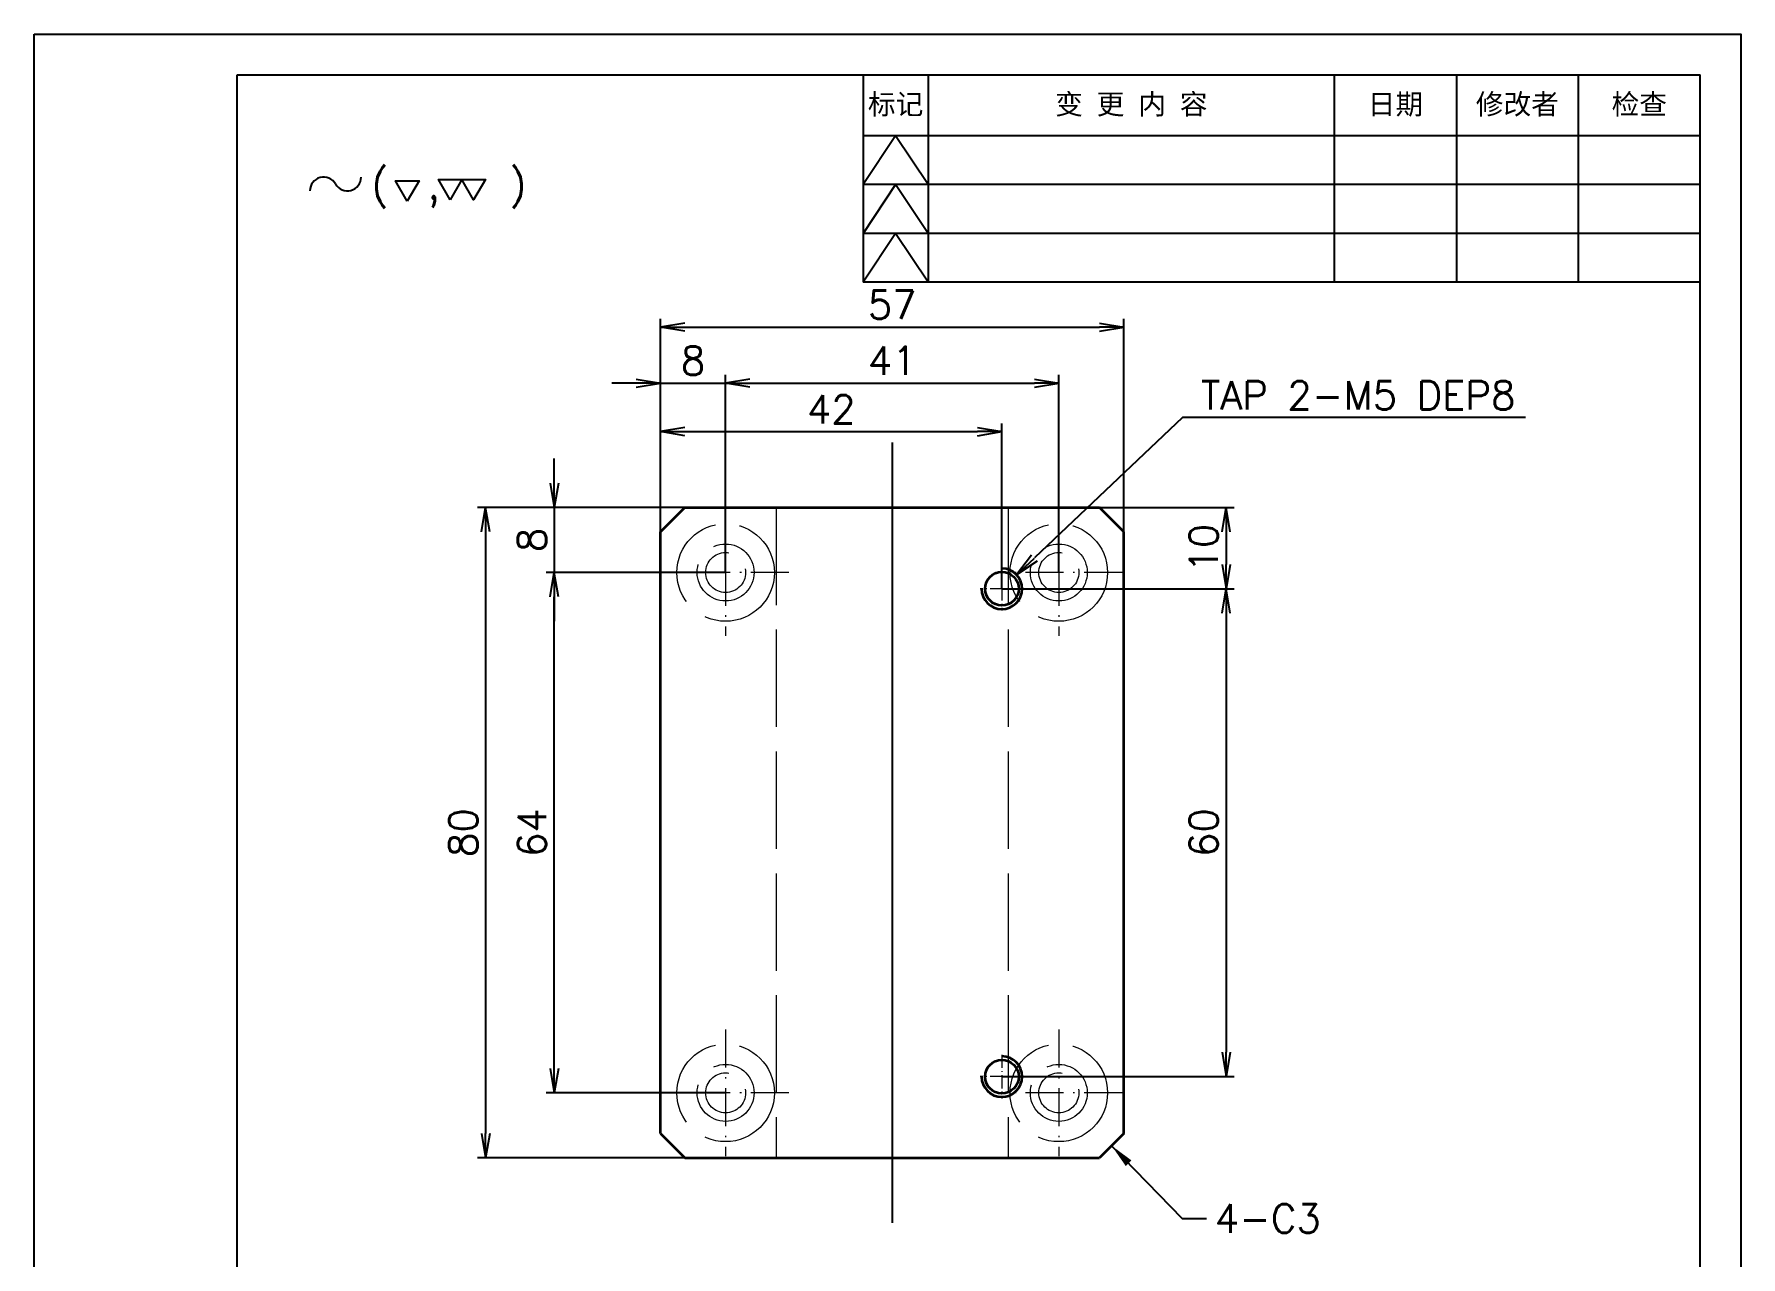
# Model space of a CAD drawing. Header units: millimetres. Extents: x -73083 to 81340, y -6859 to 6812.
# Drawn here: x 54356.4 to 54566.4, y -6703.6 to -6553.2 of the extents above; entities that cross this region are included whole.
import ezdxf

# ---------------------------------------------------------------- set-up
doc = ezdxf.new("R2010")
doc.units = ezdxf.units.MM
for name, pattern in [('AM_ISO02W050', [7.5, 6, -1.5]), ('AM_ISO08W050', [18, 12, -1.5, 3, -1.5]), ('DASHDOT', [18.5, 12, -3, 0.5, -3]), ('DASHED', [15, 12, -3])]:
    doc.linetypes.add(name, pattern=pattern)
for name, color, linetype in [('A4', 7, 'Continuous'), ('title_frame', 7, 'Continuous'), ('word_dim', 253, 'Continuous')]:
    doc.layers.add(name, color=color, linetype=linetype)
for name, color, linetype, lineweight in [('AM_7', 2, 'AM_ISO08W050', 25), ('AM_HID', 1, 'AM_ISO02W050', 25), ('SOLID LINE', 7, 'Continuous', 30)]:
    doc.layers.add(name, color=color, linetype=linetype, lineweight=lineweight)
doc.styles.get("Standard").update_dxf_attribs({"font": 'romans.shx', "bigfont": 'bigfont.shx'})
doc.dimstyles.new('RS-1-1', dxfattribs={"dimtxt": 3.5, "dimasz": 3, "dimexe": 1, "dimexo": 0, "dimgap": 1, "dimtad": 3, "dimdec": 4, "dimdsep": 46, "dimtxsty": 'Standard', "dimblk1": 'OPEN', "dimblk2": 'OPEN', "dimsah": 1, "dimcen": 0, "dimclrd": 256, "dimclre": 256, "dimclrt": 3, "dimadec": 0, "dimazin": 0, "dimtfac": 1, "dimtdec": 4, "dimtmove": 0, "dimatfit": 3, "dimfxl": 0, "dimtolj": 1, "dimtzin": 0, "dimarcsym": 0})
doc.dimstyles.new('RS-1-1$0', dxfattribs={"dimtxt": 3.5, "dimasz": 3, "dimexe": 1, "dimexo": 0, "dimgap": 1, "dimtad": 3, "dimdsep": 46, "dimtxsty": 'Standard', "dimblk1": 'OPEN', "dimblk2": 'OPEN', "dimsah": 1, "dimcen": 0, "dimclrd": 256, "dimclre": 256, "dimclrt": 3, "dimadec": 0, "dimazin": 0, "dimtfac": 1, "dimtmove": 0, "dimatfit": 3, "dimfxl": 0, "dimtolj": 1, "dimtzin": 0, "dimarcsym": 0})
doc.dimstyles.new('RS-1-1$3', dxfattribs={"dimtxt": 3.5, "dimasz": 3, "dimexe": 1, "dimexo": 0, "dimgap": 1, "dimtad": 3, "dimtih": 1, "dimtoh": 1, "dimdsep": 46, "dimtxsty": 'Standard', "dimblk1": 'OPEN', "dimblk2": 'OPEN', "dimsah": 1, "dimcen": 0, "dimclrd": 256, "dimclre": 256, "dimclrt": 3, "dimadec": 0, "dimazin": 0, "dimtfac": 1, "dimtmove": 0, "dimatfit": 3, "dimfxl": 0, "dimtolj": 1, "dimtzin": 0, "dimarcsym": 0})

# ---------------------------------------------------------------- blocks, each defined once
blk = doc.blocks.new('_Open')
at = {"color": 0, "lineweight": -2}
for p, q in [((-1, 0.167), (0, 0)), ((-1, -0.167), (0, 0)), ((0, 0), (-1, 0))]:
    blk.add_line(p, q, dxfattribs=at)
blk = doc.blocks.new('*D625')
at = {"layer": 'DEFPOINTS', "color": 0}
for p in [(54473.04, -6732.22), (54450.86, -6750.9)]:
    blk.add_point(p, dxfattribs=at)
at = {"layer": 'word_dim', "lineweight": -2}
for p, q in [((54499.42, -6710.01), (54475.33, -6730.29)), ((54538.95, -6710.01), (54499.42, -6710.01))]:
    blk.add_line(p, q, dxfattribs=at)
at = {"layer": 'word_dim', "lineweight": -2, "xscale": 3, "yscale": 3, "zscale": 3, "rotation": 220.101118647278}
blk.add_blockref('_Open', (54473.04, -6732.22), dxfattribs=at)
at = {"layer": 'word_dim', "color": 3, "insert": (54521.52, -6707.26), "char_height": 3.5, "attachment_point": 5}
blk.add_mtext('\\A1;DR. ∅29 THRU', dxfattribs=at)
blk = doc.blocks.new('*D626')
at = {"layer": 'DEFPOINTS', "color": 0, "linetype": 'Continuous', "ltscale": 5}
for p in [(54490.45, -6589.26), (54433.45, -6614.44), (54490.45, -6614.44)]:
    blk.add_point(p, dxfattribs=at)
at = {"layer": 'word_dim', "linetype": 'Continuous', "lineweight": -2, "ltscale": 5}
for p, q in [((54433.45, -6614.44), (54433.45, -6588.26)), ((54436.45, -6589.26), (54487.45, -6589.26)), ((54490.45, -6614.44), (54490.45, -6588.26))]:
    blk.add_line(p, q, dxfattribs=at)
at = {"layer": 'word_dim', "linetype": 'Continuous', "lineweight": -2, "ltscale": 5, "xscale": 3, "yscale": 3, "zscale": 3, "rotation": 180}
blk.add_blockref('_Open', (54433.45, -6589.26), dxfattribs=at)
at = {"layer": 'word_dim', "linetype": 'Continuous', "lineweight": -2, "ltscale": 5, "xscale": 3, "yscale": 3, "zscale": 3}
blk.add_blockref('_Open', (54490.45, -6589.26), dxfattribs=at)
at = {"layer": 'word_dim', "color": 3, "linetype": 'Continuous', "ltscale": 5, "insert": (54461.95, -6586.51), "char_height": 3.5, "attachment_point": 5}
blk.add_mtext('\\A1;57', dxfattribs=at)
blk = doc.blocks.new('*D627')
at = {"layer": 'DEFPOINTS', "color": 0, "linetype": 'Continuous', "ltscale": 5}
for p in [(54436.45, -6611.44), (54411.92, -6691.44), (54436.45, -6691.44)]:
    blk.add_point(p, dxfattribs=at)
at = {"layer": 'word_dim', "linetype": 'Continuous', "lineweight": -2, "ltscale": 5}
for p, q in [((54436.45, -6611.44), (54410.92, -6611.44)), ((54411.92, -6614.44), (54411.92, -6688.44)), ((54436.45, -6691.44), (54410.92, -6691.44))]:
    blk.add_line(p, q, dxfattribs=at)
at = {"layer": 'word_dim', "linetype": 'Continuous', "lineweight": -2, "ltscale": 5, "xscale": 3, "yscale": 3, "zscale": 3}
for p, rotation in [((54411.92, -6611.44), 90), ((54411.92, -6691.44), 270)]:
    blk.add_blockref('_Open', p, dxfattribs=dict(at, rotation=rotation))
at = {"layer": 'word_dim', "color": 3, "linetype": 'Continuous', "ltscale": 5, "insert": (54409.17, -6651.44), "char_height": 3.5, "attachment_point": 5, "rotation": 90}
blk.add_mtext('\\A1;80', dxfattribs=at)
blk = doc.blocks.new('*D628')
at = {"layer": 'DEFPOINTS', "color": 0, "linetype": 'Continuous', "ltscale": 5}
for p in [(54475.45, -6602.12), (54433.45, -6614.44), (54475.45, -6621.44)]:
    blk.add_point(p, dxfattribs=at)
at = {"layer": 'word_dim', "linetype": 'Continuous', "lineweight": -2, "ltscale": 5}
for p, q in [((54433.45, -6614.44), (54433.45, -6601.12)), ((54436.45, -6602.12), (54472.45, -6602.12)), ((54475.45, -6621.44), (54475.45, -6601.12))]:
    blk.add_line(p, q, dxfattribs=at)
at = {"layer": 'word_dim', "linetype": 'Continuous', "lineweight": -2, "ltscale": 5, "xscale": 3, "yscale": 3, "zscale": 3, "rotation": 180}
blk.add_blockref('_Open', (54433.45, -6602.12), dxfattribs=at)
at = {"layer": 'word_dim', "linetype": 'Continuous', "lineweight": -2, "ltscale": 5, "xscale": 3, "yscale": 3, "zscale": 3}
blk.add_blockref('_Open', (54475.45, -6602.12), dxfattribs=at)
at = {"layer": 'word_dim', "color": 3, "linetype": 'Continuous', "ltscale": 5, "insert": (54454.45, -6599.37), "char_height": 3.5, "attachment_point": 5}
blk.add_mtext('\\A1;42', dxfattribs=at)
blk = doc.blocks.new('*D629')
at = {"layer": 'DEFPOINTS', "color": 0, "linetype": 'Continuous', "ltscale": 5}
for p in [(54487.45, -6611.44), (54475.45, -6621.44), (54503.03, -6621.44)]:
    blk.add_point(p, dxfattribs=at)
at = {"layer": 'word_dim', "linetype": 'Continuous', "lineweight": -2, "ltscale": 5}
for p, q in [((54487.45, -6611.44), (54504.03, -6611.44)), ((54503.03, -6614.44), (54503.03, -6618.44)), ((54475.45, -6621.44), (54504.03, -6621.44))]:
    blk.add_line(p, q, dxfattribs=at)
at = {"layer": 'word_dim', "linetype": 'Continuous', "lineweight": -2, "ltscale": 5, "xscale": 3, "yscale": 3, "zscale": 3}
for p, rotation in [((54503.03, -6611.44), 90), ((54503.03, -6621.44), 270)]:
    blk.add_blockref('_Open', p, dxfattribs=dict(at, rotation=rotation))
at = {"layer": 'word_dim', "color": 3, "linetype": 'Continuous', "ltscale": 5, "insert": (54500.28, -6616.44), "char_height": 3.5, "attachment_point": 5, "rotation": 90}
blk.add_mtext('\\A1;10', dxfattribs=at)
blk = doc.blocks.new('*D630')
at = {"layer": 'DEFPOINTS', "color": 0, "linetype": 'Continuous', "ltscale": 5}
for p in [(54475.45, -6621.44), (54475.45, -6681.44), (54503.03, -6681.44)]:
    blk.add_point(p, dxfattribs=at)
at = {"layer": 'word_dim', "linetype": 'Continuous', "lineweight": -2, "ltscale": 5}
for p, q in [((54475.45, -6621.44), (54504.03, -6621.44)), ((54503.03, -6624.44), (54503.03, -6678.44)), ((54475.45, -6681.44), (54504.03, -6681.44))]:
    blk.add_line(p, q, dxfattribs=at)
at = {"layer": 'word_dim', "linetype": 'Continuous', "lineweight": -2, "ltscale": 5, "xscale": 3, "yscale": 3, "zscale": 3}
for p, rotation in [((54503.03, -6621.44), 90), ((54503.03, -6681.44), 270)]:
    blk.add_blockref('_Open', p, dxfattribs=dict(at, rotation=rotation))
at = {"layer": 'word_dim', "color": 3, "linetype": 'Continuous', "ltscale": 5, "insert": (54500.28, -6651.44), "char_height": 3.5, "attachment_point": 5, "rotation": 90}
blk.add_mtext('\\A1;60', dxfattribs=at)
blk = doc.blocks.new('*D631')
at = {"layer": 'DEFPOINTS', "color": 0, "linetype": 'Continuous', "ltscale": 5}
for p in [(54441.45, -6596.15), (54433.45, -6614.44), (54441.45, -6619.44)]:
    blk.add_point(p, dxfattribs=at)
at = {"layer": 'word_dim', "linetype": 'Continuous', "lineweight": -2, "ltscale": 5}
for p, q in [((54433.45, -6614.44), (54433.45, -6595.15)), ((54441.45, -6619.44), (54441.45, -6595.15)), ((54430.45, -6596.15), (54427.45, -6596.15)), ((54433.45, -6596.15), (54441.45, -6596.15)), ((54444.45, -6596.15), (54447.45, -6596.15))]:
    blk.add_line(p, q, dxfattribs=at)
at = {"layer": 'word_dim', "linetype": 'Continuous', "lineweight": -2, "ltscale": 5, "xscale": 3, "yscale": 3, "zscale": 3}
blk.add_blockref('_Open', (54433.45, -6596.15), dxfattribs=at)
at = {"layer": 'word_dim', "linetype": 'Continuous', "lineweight": -2, "ltscale": 5, "xscale": 3, "yscale": 3, "zscale": 3, "rotation": 180}
blk.add_blockref('_Open', (54441.45, -6596.15), dxfattribs=at)
at = {"layer": 'word_dim', "color": 3, "linetype": 'Continuous', "ltscale": 5, "insert": (54437.45, -6593.4), "char_height": 3.5, "attachment_point": 5}
blk.add_mtext('\\A1;8', dxfattribs=at)
blk = doc.blocks.new('*D632')
at = {"layer": 'DEFPOINTS', "color": 0, "linetype": 'Continuous', "ltscale": 5}
for p in [(54482.45, -6596.15), (54441.45, -6619.44), (54482.45, -6619.44)]:
    blk.add_point(p, dxfattribs=at)
at = {"layer": 'word_dim', "linetype": 'Continuous', "lineweight": -2, "ltscale": 5}
for p, q in [((54441.45, -6619.44), (54441.45, -6595.15)), ((54482.45, -6619.44), (54482.45, -6595.15)), ((54444.45, -6596.15), (54479.45, -6596.15))]:
    blk.add_line(p, q, dxfattribs=at)
at = {"layer": 'word_dim', "linetype": 'Continuous', "lineweight": -2, "ltscale": 5, "xscale": 3, "yscale": 3, "zscale": 3, "rotation": 180}
blk.add_blockref('_Open', (54441.45, -6596.15), dxfattribs=at)
at = {"layer": 'word_dim', "linetype": 'Continuous', "lineweight": -2, "ltscale": 5, "xscale": 3, "yscale": 3, "zscale": 3}
blk.add_blockref('_Open', (54482.45, -6596.15), dxfattribs=at)
at = {"layer": 'word_dim', "color": 3, "linetype": 'Continuous', "ltscale": 5, "insert": (54461.95, -6593.4), "char_height": 3.5, "attachment_point": 5}
blk.add_mtext('\\A1;41', dxfattribs=at)
blk = doc.blocks.new('*D633')
at = {"layer": 'DEFPOINTS', "color": 0, "linetype": 'Continuous', "ltscale": 5}
for p in [(54436.45, -6611.44), (54420.37, -6619.44), (54441.45, -6619.44)]:
    blk.add_point(p, dxfattribs=at)
at = {"layer": 'word_dim', "linetype": 'Continuous', "lineweight": -2, "ltscale": 5}
for p, q in [((54420.37, -6608.44), (54420.37, -6605.44)), ((54436.45, -6611.44), (54419.37, -6611.44)), ((54420.37, -6611.44), (54420.37, -6619.44)), ((54441.45, -6619.44), (54419.37, -6619.44)), ((54420.37, -6622.44), (54420.37, -6625.44))]:
    blk.add_line(p, q, dxfattribs=at)
at = {"layer": 'word_dim', "linetype": 'Continuous', "lineweight": -2, "ltscale": 5, "xscale": 3, "yscale": 3, "zscale": 3}
for p, rotation in [((54420.37, -6611.44), 270), ((54420.37, -6619.44), 90)]:
    blk.add_blockref('_Open', p, dxfattribs=dict(at, rotation=rotation))
at = {"layer": 'word_dim', "color": 3, "linetype": 'Continuous', "ltscale": 5, "insert": (54417.62, -6615.44), "char_height": 3.5, "attachment_point": 5, "rotation": 90}
blk.add_mtext('\\A1;8', dxfattribs=at)
blk = doc.blocks.new('*D634')
at = {"layer": 'DEFPOINTS', "color": 0, "linetype": 'Continuous', "ltscale": 5}
for p in [(54477.26, -6619.73), (54473.63, -6623.16)]:
    blk.add_point(p, dxfattribs=at)
at = {"layer": 'word_dim', "linetype": 'Continuous', "lineweight": -2, "ltscale": 5}
for p, q in [((54497.68, -6600.4), (54479.44, -6617.66)), ((54539.88, -6600.4), (54497.68, -6600.4))]:
    blk.add_line(p, q, dxfattribs=at)
at = {"layer": 'word_dim', "linetype": 'Continuous', "lineweight": -2, "ltscale": 5, "xscale": 3, "yscale": 3, "zscale": 3, "rotation": 223.4278388920863}
blk.add_blockref('_Open', (54477.26, -6619.73), dxfattribs=at)
at = {"layer": 'word_dim', "color": 3, "linetype": 'Continuous', "ltscale": 5, "insert": (54519.28, -6597.65), "char_height": 3.5, "attachment_point": 5}
blk.add_mtext('\\A1;TAP 2-M5 DEP8', dxfattribs=at)
blk = doc.blocks.new('*D635')
at = {"layer": 'DEFPOINTS', "color": 0, "linetype": 'Continuous', "ltscale": 5}
for p in [(54444.45, -6709.88), (54438.45, -6728.72), (54444.45, -6729.75)]:
    blk.add_point(p, dxfattribs=at)
at = {"layer": 'word_dim', "linetype": 'Continuous', "lineweight": -2, "ltscale": 5}
for p, q in [((54438.45, -6728.72), (54438.45, -6708.88)), ((54444.45, -6729.75), (54444.45, -6708.88)), ((54435.45, -6709.88), (54385.92, -6709.88)), ((54444.45, -6709.88), (54438.45, -6709.88)), ((54447.45, -6709.88), (54450.45, -6709.88))]:
    blk.add_line(p, q, dxfattribs=at)
at = {"layer": 'word_dim', "linetype": 'Continuous', "lineweight": -2, "ltscale": 5, "xscale": 3, "yscale": 3, "zscale": 3}
blk.add_blockref('_Open', (54438.45, -6709.88), dxfattribs=at)
at = {"layer": 'word_dim', "linetype": 'Continuous', "lineweight": -2, "ltscale": 5, "xscale": 3, "yscale": 3, "zscale": 3, "rotation": 180}
blk.add_blockref('_Open', (54444.45, -6709.88), dxfattribs=at)
at = {"layer": 'word_dim', "color": 3, "linetype": 'Continuous', "ltscale": 5, "insert": (54409.18, -6707.13), "char_height": 3.5, "attachment_point": 5}
blk.add_mtext('\\A1;TAP 2-M6 DEP12', dxfattribs=at)
blk = doc.blocks.new('*D636')
at = {"layer": 'DEFPOINTS', "color": 0, "linetype": 'Continuous', "ltscale": 5}
for p in [(54420.37, -6619.44), (54441.45, -6619.44), (54441.45, -6683.44)]:
    blk.add_point(p, dxfattribs=at)
at = {"layer": 'word_dim', "linetype": 'Continuous', "lineweight": -2, "ltscale": 5}
for p, q in [((54441.45, -6619.44), (54419.37, -6619.44)), ((54420.37, -6680.44), (54420.37, -6622.44)), ((54441.45, -6683.44), (54419.37, -6683.44))]:
    blk.add_line(p, q, dxfattribs=at)
at = {"layer": 'word_dim', "linetype": 'Continuous', "lineweight": -2, "ltscale": 5, "xscale": 3, "yscale": 3, "zscale": 3}
for p, rotation in [((54420.37, -6619.44), 90), ((54420.37, -6683.44), 270)]:
    blk.add_blockref('_Open', p, dxfattribs=dict(at, rotation=rotation))
at = {"layer": 'word_dim', "color": 3, "linetype": 'Continuous', "ltscale": 5, "insert": (54417.62, -6651.44), "char_height": 3.5, "attachment_point": 5, "rotation": 90}
blk.add_mtext('\\A1;64', dxfattribs=at)
blk = doc.blocks.new('shiage0')
at = {"layer": 'word_dim', "color": 3, "linetype": 'Continuous'}
for centre, start, end in [((1.69, 0), 30, 180), ((4.61, 1.69), 210, 0)]:
    blk.add_arc(centre, 1.69, start, end, dxfattribs=at)
blk = doc.blocks.new('11')
at = {"layer": 'title_frame', "color": 3, "linetype": 'Continuous'}
for points in [[(15.1, 3.38), (13.66, 5.88), (16.55, 5.88)], [(20.38, 3.57), (18.93, 6.07), (24.71, 6.07), (23.27, 3.57), (21.82, 6.07)]]:
    blk.add_lwpolyline(points, close=True, dxfattribs=at)
blk.add_blockref('shiage0', (3.13, 4.67), dxfattribs=at)
blk.add_text('(  ,   )', height=3.5, dxfattribs=at).set_placement((10.71, 3.7))

msp = doc.modelspace()

# ---------------------------------------------------------------- linework, layer by layer
at = {"color": 7, "lineweight": 35, "ltscale": 0.106066}
for p, q in [((54433.44854, -6614.44441), (54436.44854, -6611.44441)), ((54490.44854, -6614.44441), (54487.44854, -6611.44441)), ((54433.44854, -6688.44441), (54436.44854, -6691.44441)), ((54490.44854, -6688.44441), (54487.44854, -6691.44441))]:
    msp.add_line(p, q, dxfattribs=at)
at = {"color": 7, "lineweight": 35}
for p, q in [((54436.44854, -6611.44441), (54487.44854, -6611.44441)), ((54433.44854, -6688.44441), (54433.44854, -6614.44441)), ((54490.44854, -6688.44441), (54490.44854, -6614.44441)), ((54436.44854, -6691.44441), (54487.44854, -6691.44441))]:
    msp.add_line(p, q, dxfattribs=at)
for centre in [(54475.44854, -6621.44441), (54475.44854, -6681.44441)]:
    msp.add_circle(centre, 2.067, dxfattribs=at)
for centre in [(54475.44659, -6621.44441), (54475.44659, -6681.44441)]:
    msp.add_arc(centre, 2.5, 180, 89.9552377, dxfattribs=at)
at = {"layer": 'A4', "linetype": 'Continuous'}
msp.add_lwpolyline([(54356.37003, -6553.23224), (54566.37003, -6553.23224), (54566.37003, -6850.23224), (54356.37003, -6850.23224)], close=True, dxfattribs=at)
at = {"layer": 'AM_7', "linetype": 'DASHDOT', "lineweight": 13, "ltscale": 0.390002}
for p, q in [((54441.44854, -6611.64412), (54441.44854, -6627.24422)), ((54482.44854, -6611.64412), (54482.44854, -6627.24422)), ((54441.44854, -6675.64412), (54441.44854, -6691.24422)), ((54482.44854, -6675.64412), (54482.44854, -6691.24422))]:
    msp.add_line(p, q, dxfattribs=at)
at = {"layer": 'AM_7', "linetype": 'DASHDOT', "lineweight": 13, "ltscale": 0.134363}
for p, q in [((54475.44854, -6618.75691), (54475.44854, -6624.13142)), ((54475.44854, -6678.75691), (54475.44854, -6684.13142))]:
    msp.add_line(p, q, dxfattribs=at)
at = {"layer": 'AM_7', "linetype": 'DASHDOT', "lineweight": 13, "ltscale": 0.389941}
for p, q in [((54449.24542, -6619.44441), (54433.64776, -6619.44441)), ((54490.24542, -6619.44441), (54474.64776, -6619.44441)), ((54449.24542, -6683.44441), (54433.64776, -6683.44441)), ((54490.24542, -6683.44441), (54474.64776, -6683.44441))]:
    msp.add_line(p, q, dxfattribs=at)
at = {"layer": 'AM_7', "linetype": 'DASHDOT', "lineweight": 13, "ltscale": 0.134277}
for p, q in [((54478.13213, -6621.44441), (54472.76104, -6621.44441)), ((54478.13213, -6681.44441), (54472.76104, -6681.44441))]:
    msp.add_line(p, q, dxfattribs=at)
at = {"layer": 'AM_HID', "linetype": 'DASHED', "lineweight": 13}
for p, q in [((54447.66338, -6611.44441), (54447.66338, -6691.44441)), ((54447.66338, -6611.44441), (54447.66338, -6691.44441)), ((54476.22979, -6611.44441), (54476.22979, -6691.44441)), ((54476.22979, -6611.44441), (54476.22979, -6691.44441))]:
    msp.add_line(p, q, dxfattribs=at)
for centre, radius in [((54441.44854, -6619.44441), 6), ((54482.44854, -6619.44441), 6), ((54441.44854, -6619.44441), 3.5), ((54441.44854, -6619.44441), 2.4585), ((54482.44854, -6619.44441), 3.5), ((54482.44854, -6619.44441), 2.4585), ((54441.44854, -6683.44441), 6), ((54482.44854, -6683.44441), 6), ((54441.44854, -6683.44441), 3.5), ((54482.44854, -6683.44441), 3.5), ((54441.44854, -6683.44441), 2.4585), ((54482.44854, -6683.44441), 2.4585)]:
    msp.add_circle(centre, radius, dxfattribs=at)
at = {"layer": 'title_frame', "linetype": 'Continuous'}
for p, q in [((54381.37003, -6558.23224), (54561.37003, -6558.23224)), ((54381.37003, -6845.23224), (54381.37003, -6558.23224)), ((54458.37003, -6558.23224), (54458.37003, -6583.73224)), ((54466.37003, -6558.23224), (54466.37003, -6583.73224)), ((54516.37003, -6583.73224), (54516.37003, -6558.23224)), ((54531.37003, -6558.23224), (54531.37003, -6583.73224)), ((54546.37003, -6558.23224), (54546.37003, -6583.73224)), ((54561.37003, -6845.23224), (54561.37003, -6558.23224)), ((54561.37003, -6565.73224), (54458.37003, -6565.73224)), ((54462.37003, -6565.73224), (54458.37003, -6571.73224)), ((54466.37003, -6571.73224), (54462.37003, -6565.73224)), ((54561.37003, -6571.73224), (54458.37003, -6571.73224)), ((54462.37003, -6571.73224), (54458.37003, -6577.73224)), ((54466.37003, -6577.73224), (54462.37003, -6571.73224)), ((54561.37003, -6577.73224), (54458.37003, -6577.73224)), ((54462.37003, -6577.73224), (54458.37003, -6583.73224)), ((54466.37003, -6583.73224), (54462.37003, -6577.73224)), ((54561.37003, -6583.73224), (54458.37003, -6583.73224))]:
    msp.add_line(p, q, dxfattribs=at)
at = {"layer": 'word_dim', "color": 3, "linetype": 'Continuous', "ltscale": 5}
msp.add_line((54461.94854, -6603.44441), (54461.94854, -6699.4449), dxfattribs=at)

# ---------------------------------------------------------------- block references
msp.add_blockref('11', (54387.17897, -6577.16879), dxfattribs=at)

# ---------------------------------------------------------------- texts
at = {"layer": 'SOLID LINE', "ltscale": 0.5, "char_height": 2.5, "attachment_point": 5}
for s, insert, width in [('\\pt15;{\\fSimHei|b0|i0|c134|p2;\\C3;标记}', (54462.37003, -6561.98224), 8), ('\\pt15;{\\fSimHei|b0|i0|c134|p2;\\C3;变 更 内 容}', (54491.37003, -6561.98224), 50), ('\\pt15;{\\fSimHei|b0|i0|c134|p2;\\C3;日期}', (54523.87003, -6561.98224), 15), ('\\pt15;{\\fSimHei|b0|i0|c134|p2;\\C3;修改者}', (54538.87003, -6561.98224), 15), ('\\pt15;{\\fSimHei|b0|i0|c134|p2;\\C3;检查}', (54553.87003, -6561.98224), 15)]:
    msp.add_mtext(s, dxfattribs=dict(at, insert=insert, width=width))
at = {"layer": 'word_dim', "color": 3, "linetype": 'Continuous', "ltscale": 5, "insert": (54501.63834, -6697.14106), "char_height": 3.5, "attachment_point": 1}
msp.add_mtext('\\A1;4-C3', dxfattribs=at)

# ---------------------------------------------------------------- dimensions: what is measured, and where the dimension line sits
at = {"layer": 'word_dim', "color": 3, "linetype": 'Continuous', "ltscale": 5}
for base, p1, p2, picture, middle in [((54490.44842, -6589.26453), (54433.44842, -6614.44441), (54490.44842, -6614.44441), '*D626', (54461.94842, -6586.51453)), ((54482.44854, -6596.14608), (54441.44842, -6619.44441), (54482.44854, -6619.44441), '*D632', (54461.94848, -6593.39608)), ((54475.44854, -6602.11745), (54433.44842, -6614.44441), (54475.44854, -6621.44441), '*D628', (54454.44848, -6599.36745))]:
    dim = msp.add_linear_dim(base=base, p1=p1, p2=p2, dimstyle='RS-1-1$0', override={"dimtoh": 1, "dimtofl": 0}, dxfattribs=at)
    dim.commit()
    dim.dimension.update_dxf_attribs({"geometry": picture, "text_midpoint": middle})
at = {"layer": 'word_dim', "linetype": 'Continuous', "ltscale": 5}
dim = msp.add_diameter_dim_2p(p1=(54473.63099, -6623.16301), p2=(54477.26219, -6619.72581), text='TAP 2-M5 DEP8', dimstyle='RS-1-1$3', override={"dimtofl": 0}, dxfattribs=at)
dim.commit()
dim.dimension.update_dxf_attribs({"geometry": '*D634', "text_midpoint": (54519.28279, -6600.39621), "dimtype": 163})
at = {"layer": 'word_dim', "color": 3, "linetype": 'Continuous', "ltscale": 5}
dim = msp.add_linear_dim(base=(54441.44842, -6596.14608), p1=(54433.44842, -6614.44441), p2=(54441.44842, -6619.44447), dimstyle='RS-1-1$0', dxfattribs=at)
dim.commit()
dim.dimension.update_dxf_attribs({"geometry": '*D631', "text_midpoint": (54437.44842, -6593.39608)})
dim = msp.add_linear_dim(base=(54420.36792, -6619.44441), p1=(54436.44842, -6611.44441), p2=(54441.44842, -6619.44441), angle=90, dimstyle='RS-1-1$0', dxfattribs=at)
dim.commit()
dim.dimension.update_dxf_attribs({"geometry": '*D633', "text_midpoint": (54417.61792, -6615.44441)})
for base, p1, p2, picture, middle in [((54411.91511, -6691.44441), (54436.44842, -6611.44441), (54436.44842, -6691.44441), '*D627', (54409.16511, -6651.44441)), ((54503.03449, -6621.44441), (54487.44842, -6611.44441), (54475.44842, -6621.44441), '*D629', (54500.28449, -6616.44441)), ((54420.36792, -6619.44441), (54441.44659, -6683.44441), (54441.44854, -6619.44441), '*D636', (54417.61792, -6651.44441)), ((54503.03449, -6681.44441), (54475.44854, -6621.44441), (54475.44842, -6681.44441), '*D630', (54500.28449, -6651.44441))]:
    dim = msp.add_linear_dim(base=base, p1=p1, p2=p2, angle=90, dimstyle='RS-1-1$0', override={"dimtoh": 1, "dimtofl": 0}, dxfattribs=at)
    dim.commit()
    dim.dimension.update_dxf_attribs({"geometry": picture, "text_midpoint": middle})
dim = msp.add_linear_dim(base=(54444.44854, -6709.88404), p1=(54438.44854, -6728.72253), p2=(54444.44854, -6729.74547), text='TAP 2-M6 DEP12', dimstyle='RS-1-1$0', dxfattribs=at)
dim.commit()
dim.dimension.update_dxf_attribs({"geometry": '*D635', "text_midpoint": (54409.18187, -6709.88404), "dimtype": 160})
at = {"layer": 'word_dim'}
dim = msp.add_diameter_dim_2p(p1=(54450.85736, -6750.90096), p2=(54473.03972, -6732.22094), text='DR. <> THRU', dimstyle='RS-1-1', override={"dimtoh": 1, "dimtofl": 0}, dxfattribs=at)
dim.commit()
dim.dimension.update_dxf_attribs({"geometry": '*D625', "text_midpoint": (54521.51988, -6710.0059), "dimtype": 163})

# ---------------------------------------------------------------- leaders
at = {"layer": 'word_dim', "color": 3, "linetype": 'Continuous', "ltscale": 5, "annotation_type": 0, "has_hookline": 1, "hookline_direction": 0, "text_width": 13.5}
msp.add_leader([(54488.94854, -6689.94441), (54497.63834, -6698.89106), (54500.63834, -6698.89106)], dimstyle='RS-1-1', override={"dimgap": 1, "dimtad": 0, "dimtoh": 1, "dimtofl": 0}, dxfattribs=at)

doc.saveas('drawing.dxf')
